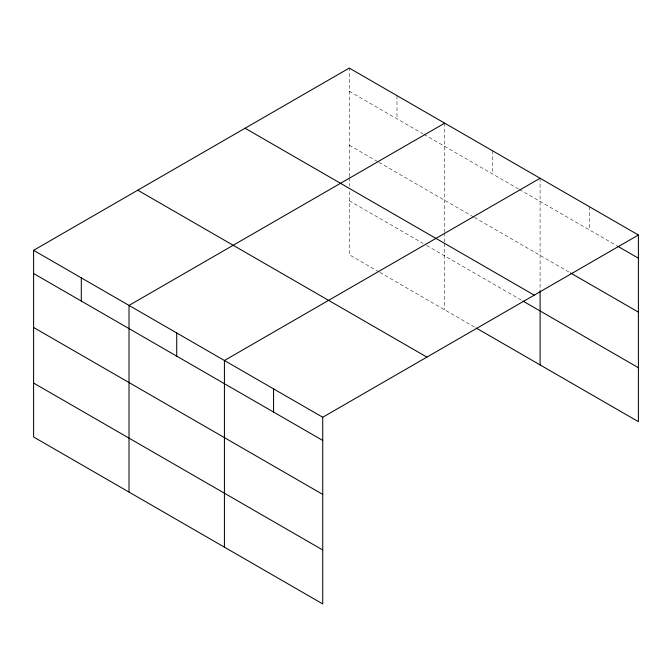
<?xml version="1.0" encoding="UTF-8"?>
<svg xmlns="http://www.w3.org/2000/svg" width="672" height="672" viewBox="0 0 672 672"><rect width="100%" height="100%" fill="white"/><g stroke="black" fill="none" stroke-linecap="round" stroke-linejoin="round"><path stroke-width="0.5" stroke-dasharray="3.36 2.52" d="M349.272 176.677L349.272 68.082M349.272 91.266L423.083 133.879M423.982 134.4L518.498 188.966M519.397 189.487L616.955 245.809M349.272 145.211L378.076 161.843M378.974 162.364L473.491 216.93M474.39 217.451L569.587 272.412M349.272 200.794L423.083 243.407M426.686 245.49L522.094 300.569M378.974 271.891L349.272 254.738L349.272 190.31M379.873 272.412L475.289 327.499M589.252 206.632L589.252 229.816M540.095 178.248L540.095 291.043M492.391 150.704L492.391 173.897M444.688 123.169L444.688 231.764M444.688 232.806L444.688 242.248M444.688 243.298L444.688 309.826M396.976 95.626L396.976 118.81M349.272 177.727L349.272 186.11"/><path stroke-width="1.01" d="M638.4 235.007L349.272 68.082L33.6 250.328L33.6 436.993L322.728 603.918L322.728 417.262L638.4 235.007L638.4 421.672L476.188 328.02M444.688 123.169L129.016 305.416L129.016 492.08M540.095 178.248L224.423 360.503L224.423 547.168M617.845 246.322L638.4 258.191M570.478 272.924L638.4 312.136M245.104 128.226L534.232 295.151M522.992 301.09L638.4 367.718M137.768 190.193L426.896 357.118M33.6 250.328L322.728 417.262M33.6 273.521L322.728 440.446M33.6 327.466L322.728 494.39M33.6 383.048L322.728 549.973M540.095 291.043L540.095 364.913M273.571 388.878L273.571 412.07M176.719 332.959L176.719 356.143M81.304 277.872L81.304 301.064"/></g></svg>
